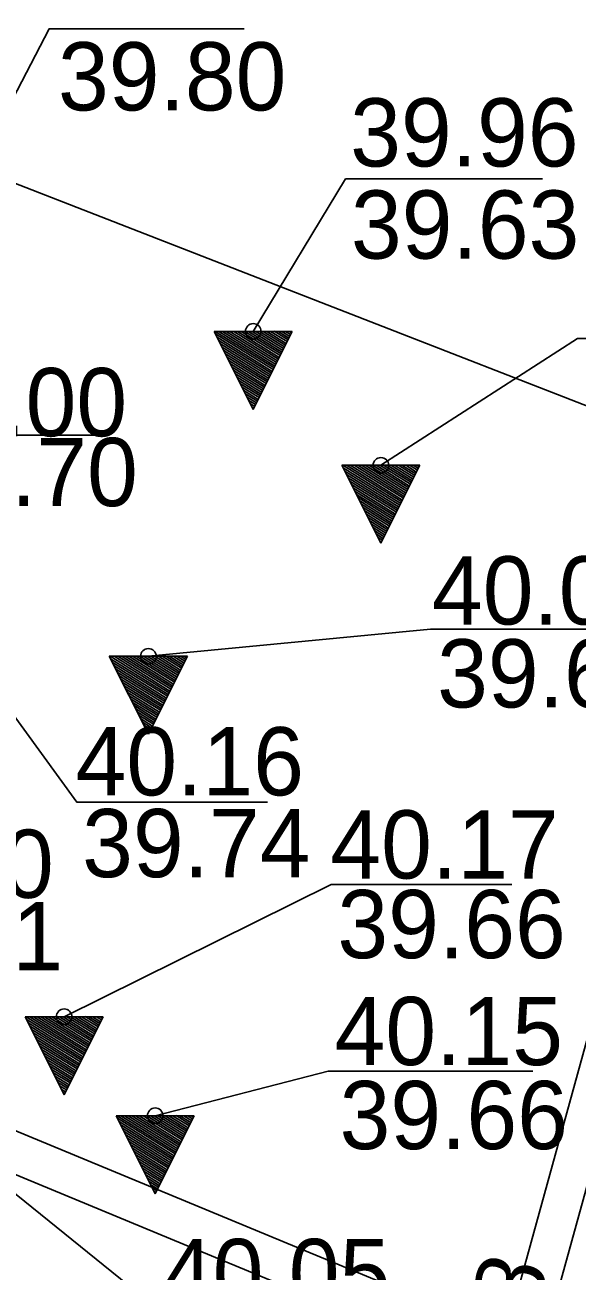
# Model space of a CAD drawing. Extents: x 642909.5 to 642985.5, y 6455634 to 6455689.4.
# Drawn here: x 642940.08 to 642942.91, y 6455665.78 to 6455672.17 of the extents above; entities that cross this region are included whole.
import ezdxf

# ---------------------------------------------------------------- set-up
doc = ezdxf.new("R2010")
doc.units = 0
for name, color, linetype in [('ABIJOONIS', 7, 'Continuous'), ('AED', 7, 'Continuous'), ('HALJASTUS', 7, 'Continuous'), ('KORGUS', 7, 'Continuous'), ('PIIR', 7, 'Continuous'), ('RAJATIS', 7, 'Continuous'), ('VEEKOGU', 7, 'Continuous')]:
    doc.layers.add(name, color=color, linetype=linetype)

msp = doc.modelspace()

# ---------------------------------------------------------------- linework, layer by layer
at = {"layer": 'ABIJOONIS'}
for points in [[(642941.207, 6455672.1525), (642940.2069, 6455672.1525), (642939.458, 6455670.713)], [(642942.7359, 6455671.3825), (642941.7266, 6455671.3825), (642941.253, 6455670.6)], [(642943.8938, 6455670.5642), (642942.9159, 6455670.5642), (642941.908, 6455669.913)], [(642940.4667, 6455670.0669), (642939.4313, 6455670.0669), (642938.752, 6455669.769)], [(642941.3258, 6455668.1855), (642940.3479, 6455668.1855), (642939.607, 6455669.203)], [(642943.2239, 6455669.0724), (642942.1626, 6455669.0724), (642940.715, 6455668.933)], [(642942.5801, 6455667.7624), (642941.6523, 6455667.7624), (642940.283, 6455667.084)], [(642942.6877, 6455666.805), (642941.6375, 6455666.805), (642940.75, 6455666.576)], [(642941.8365, 6455665.5441), (642940.8123, 6455665.5441), (642939.875, 6455666.302)]]:
    msp.add_lwpolyline(points, dxfattribs=at)
at = {"layer": 'AED'}
msp.add_line((642951.9699, 6455661.3334), (642923.6188, 6455673.0676), dxfattribs=at)
at = {"layer": 'HALJASTUS'}
msp.add_lwpolyline([(642937.1794, 6455651.9169), (642938.1674, 6455653.924), (642939.5194, 6455656.0357), (642940.676, 6455657.3194), (642941.9311, 6455659.182), (642942.5551, 6455661.753), (642942.7817, 6455663.0382), (642942.3067, 6455664.582), (642943.3419, 6455668.3334), (642944.3051, 6455671.115), (642945.5898, 6455673.2083), (642946.838, 6455675.85), (642946.3895, 6455676.2685), (642944.0709, 6455677.7702)], dxfattribs=at)
at = {"layer": 'KORGUS'}
for centre in [(642941.253, 6455670.6), (642941.908, 6455669.913), (642940.715, 6455668.933), (642940.283, 6455667.084), (642940.75, 6455666.576)]:
    msp.add_circle(centre, 0.04, dxfattribs=at)
at = {"layer": 'PIIR'}
msp.add_lwpolyline([(642917.5843, 6455680.4749), (642933.51, 6455673.9), (642961.4246, 6455663.0282)], dxfattribs=at)
at = {"layer": 'RAJATIS'}
msp.add_lwpolyline([(642951.8474, 6455661.6017), (642923.9206, 6455673.1785), (642920.2909, 6455664.4503), (642934.3446, 6455658.629), (642948.2482, 6455652.9415), (642951.8474, 6455661.6017)], dxfattribs=at)
at = {"layer": 'VEEKOGU'}
for p, q in [((642941.0527, 6455670.6001), (642941.4531, 6455670.6001)), ((642941.253, 6455670.1999), (642941.0527, 6455670.6001)), ((642941.0579, 6455670.6001), (642941.3595, 6455670.4128)), ((642941.059, 6455670.5877), (642941.355, 6455670.4039)), ((642941.0675, 6455670.5706), (642941.3505, 6455670.3949)), ((642941.0769, 6455670.6001), (642941.3639, 6455670.4218)), ((642941.0958, 6455670.6001), (642941.3684, 6455670.4308)), ((642941.1148, 6455670.6001), (642941.3729, 6455670.4398)), ((642941.1337, 6455670.6001), (642941.3774, 6455670.4488)), ((642941.1527, 6455670.6001), (642941.3819, 6455670.4578)), ((642941.1716, 6455670.6001), (642941.3864, 6455670.4667)), ((642941.1906, 6455670.6001), (642941.3909, 6455670.4757)), ((642941.2096, 6455670.6001), (642941.3954, 6455670.4847)), ((642941.2285, 6455670.6001), (642941.3999, 6455670.4937)), ((642941.2475, 6455670.6001), (642941.4044, 6455670.5027)), ((642941.4531, 6455670.6001), (642941.253, 6455670.1999)), ((642941.2664, 6455670.6001), (642941.4089, 6455670.5116)), ((642941.2854, 6455670.6001), (642941.4133, 6455670.5206)), ((642941.3043, 6455670.6001), (642941.4178, 6455670.5296)), ((642941.3233, 6455670.6001), (642941.4223, 6455670.5386)), ((642941.3422, 6455670.6001), (642941.4268, 6455670.5476)), ((642941.3605, 6455670.6005), (642941.4313, 6455670.5566)), ((642941.3802, 6455670.6001), (642941.4358, 6455670.5655)), ((642941.3991, 6455670.6001), (642941.4403, 6455670.5745)), ((642941.4181, 6455670.6001), (642941.4448, 6455670.5835)), ((642941.437, 6455670.6001), (642941.4493, 6455670.5925)), ((642941.0761, 6455670.5535), (642941.346, 6455670.3859)), ((642941.0846, 6455670.5364), (642941.3415, 6455670.3769)), ((642941.0932, 6455670.5194), (642941.337, 6455670.3679)), ((642941.1017, 6455670.5023), (642941.3325, 6455670.359)), ((642941.1102, 6455670.4852), (642941.328, 6455670.35)), ((642941.1188, 6455670.4681), (642941.3235, 6455670.341)), ((642941.1273, 6455670.451), (642941.319, 6455670.332)), ((642941.1359, 6455670.434), (642941.3145, 6455670.323)), ((642941.1444, 6455670.4169), (642941.31, 6455670.314)), ((642941.153, 6455670.3998), (642941.3056, 6455670.3051)), ((642941.1615, 6455670.3827), (642941.3011, 6455670.2961)), ((642941.1701, 6455670.3656), (642941.2966, 6455670.2871)), ((642941.1786, 6455670.3486), (642941.2921, 6455670.2781)), ((642941.1872, 6455670.3315), (642941.2876, 6455670.2691)), ((642941.1957, 6455670.3144), (642941.2831, 6455670.2601)), ((642941.2043, 6455670.2973), (642941.2786, 6455670.2512)), ((642941.2128, 6455670.2803), (642941.2741, 6455670.2422)), ((642941.2214, 6455670.2632), (642941.2696, 6455670.2332)), ((642941.2299, 6455670.2461), (642941.2651, 6455670.2242)), ((642941.2385, 6455670.229), (642941.2606, 6455670.2152)), ((642941.247, 6455670.2119), (642941.2562, 6455670.2063)), ((642941.7077, 6455669.9131), (642942.1081, 6455669.9131)), ((642941.908, 6455669.5129), (642941.7077, 6455669.9131)), ((642941.7129, 6455669.9131), (642942.0145, 6455669.7258)), ((642941.714, 6455669.9007), (642942.01, 6455669.7169)), ((642941.7225, 6455669.8836), (642942.0055, 6455669.7079)), ((642941.7311, 6455669.8665), (642942.001, 6455669.6989)), ((642941.7319, 6455669.9131), (642942.0189, 6455669.7348)), ((642941.7508, 6455669.9131), (642942.0234, 6455669.7438)), ((642941.7698, 6455669.9131), (642942.0279, 6455669.7528)), ((642941.7887, 6455669.9131), (642942.0324, 6455669.7618)), ((642941.8077, 6455669.9131), (642942.0369, 6455669.7708)), ((642941.8266, 6455669.9131), (642942.0414, 6455669.7797)), ((642941.8456, 6455669.9131), (642942.0459, 6455669.7887)), ((642941.8646, 6455669.9131), (642942.0504, 6455669.7977)), ((642941.8835, 6455669.9131), (642942.0549, 6455669.8067)), ((642941.9025, 6455669.9131), (642942.0594, 6455669.8157)), ((642942.1081, 6455669.9131), (642941.908, 6455669.5129)), ((642941.9214, 6455669.9131), (642942.0639, 6455669.8246)), ((642941.9404, 6455669.9131), (642942.0683, 6455669.8336)), ((642941.9593, 6455669.9131), (642942.0728, 6455669.8426)), ((642941.9783, 6455669.9131), (642942.0773, 6455669.8516)), ((642941.9972, 6455669.9131), (642942.0818, 6455669.8606)), ((642942.0155, 6455669.9135), (642942.0863, 6455669.8696)), ((642942.0352, 6455669.9131), (642942.0908, 6455669.8785)), ((642942.0541, 6455669.9131), (642942.0953, 6455669.8875)), ((642942.0731, 6455669.9131), (642942.0998, 6455669.8965)), ((642942.092, 6455669.9131), (642942.1043, 6455669.9055)), ((642941.7396, 6455669.8494), (642941.9965, 6455669.6899)), ((642941.7482, 6455669.8324), (642941.992, 6455669.6809)), ((642941.7567, 6455669.8153), (642941.9875, 6455669.672)), ((642941.7652, 6455669.7982), (642941.983, 6455669.663)), ((642941.7738, 6455669.7811), (642941.9785, 6455669.654)), ((642941.7823, 6455669.764), (642941.974, 6455669.645)), ((642941.7909, 6455669.747), (642941.9695, 6455669.636)), ((642941.7994, 6455669.7299), (642941.965, 6455669.627)), ((642941.808, 6455669.7128), (642941.9606, 6455669.6181)), ((642941.8165, 6455669.6957), (642941.9561, 6455669.6091)), ((642941.8251, 6455669.6786), (642941.9516, 6455669.6001)), ((642941.8336, 6455669.6616), (642941.9471, 6455669.5911)), ((642941.8422, 6455669.6445), (642941.9426, 6455669.5821)), ((642941.8507, 6455669.6274), (642941.9381, 6455669.5731)), ((642941.8593, 6455669.6103), (642941.9336, 6455669.5642)), ((642941.8678, 6455669.5933), (642941.9291, 6455669.5552)), ((642941.8764, 6455669.5762), (642941.9246, 6455669.5462)), ((642941.8849, 6455669.5591), (642941.9201, 6455669.5372)), ((642941.8935, 6455669.542), (642941.9156, 6455669.5282)), ((642941.902, 6455669.5249), (642941.9112, 6455669.5193)), ((642940.5147, 6455668.9331), (642940.9151, 6455668.9331)), ((642940.715, 6455668.5329), (642940.5147, 6455668.9331)), ((642940.5199, 6455668.9331), (642940.8215, 6455668.7458)), ((642940.521, 6455668.9207), (642940.817, 6455668.7369)), ((642940.5295, 6455668.9036), (642940.8125, 6455668.7279)), ((642940.5389, 6455668.9331), (642940.8259, 6455668.7548)), ((642940.5578, 6455668.9331), (642940.8304, 6455668.7638)), ((642940.5768, 6455668.9331), (642940.8349, 6455668.7728)), ((642940.5957, 6455668.9331), (642940.8394, 6455668.7818)), ((642940.6147, 6455668.9331), (642940.8439, 6455668.7908)), ((642940.6336, 6455668.9331), (642940.8484, 6455668.7997)), ((642940.6526, 6455668.9331), (642940.8529, 6455668.8087)), ((642940.6716, 6455668.9331), (642940.8574, 6455668.8177)), ((642940.6905, 6455668.9331), (642940.8619, 6455668.8267)), ((642940.7095, 6455668.9331), (642940.8664, 6455668.8357)), ((642940.9151, 6455668.9331), (642940.715, 6455668.5329)), ((642940.7284, 6455668.9331), (642940.8709, 6455668.8446)), ((642940.7474, 6455668.9331), (642940.8753, 6455668.8536)), ((642940.7663, 6455668.9331), (642940.8798, 6455668.8626)), ((642940.7853, 6455668.9331), (642940.8843, 6455668.8716)), ((642940.8042, 6455668.9331), (642940.8888, 6455668.8806)), ((642940.8225, 6455668.9335), (642940.8933, 6455668.8896)), ((642940.8422, 6455668.9331), (642940.8978, 6455668.8985)), ((642940.8611, 6455668.9331), (642940.9023, 6455668.9075)), ((642940.8801, 6455668.9331), (642940.9068, 6455668.9165)), ((642940.899, 6455668.9331), (642940.9113, 6455668.9255)), ((642940.5381, 6455668.8865), (642940.808, 6455668.7189)), ((642940.5466, 6455668.8694), (642940.8035, 6455668.7099)), ((642940.5552, 6455668.8524), (642940.799, 6455668.7009)), ((642940.5637, 6455668.8353), (642940.7945, 6455668.692)), ((642940.5722, 6455668.8182), (642940.79, 6455668.683)), ((642940.5808, 6455668.8011), (642940.7855, 6455668.674)), ((642940.5893, 6455668.784), (642940.781, 6455668.665)), ((642940.5979, 6455668.767), (642940.7765, 6455668.656)), ((642940.6064, 6455668.7499), (642940.772, 6455668.647)), ((642940.615, 6455668.7328), (642940.7676, 6455668.6381)), ((642940.6235, 6455668.7157), (642940.7631, 6455668.6291)), ((642940.6321, 6455668.6986), (642940.7586, 6455668.6201)), ((642940.6406, 6455668.6816), (642940.7541, 6455668.6111)), ((642940.6492, 6455668.6645), (642940.7496, 6455668.6021)), ((642940.6577, 6455668.6474), (642940.7451, 6455668.5931)), ((642940.6663, 6455668.6303), (642940.7406, 6455668.5842)), ((642940.6748, 6455668.6133), (642940.7361, 6455668.5752)), ((642940.6834, 6455668.5962), (642940.7316, 6455668.5662)), ((642940.6919, 6455668.5791), (642940.7271, 6455668.5572)), ((642940.7005, 6455668.562), (642940.7226, 6455668.5482)), ((642940.709, 6455668.5449), (642940.7182, 6455668.5393)), ((642940.0827, 6455667.0841), (642940.4831, 6455667.0841)), ((642940.283, 6455666.6839), (642940.0827, 6455667.0841)), ((642940.0879, 6455667.0841), (642940.3895, 6455666.8968)), ((642940.089, 6455667.0717), (642940.385, 6455666.8879)), ((642940.0975, 6455667.0546), (642940.3805, 6455666.8789)), ((642940.1069, 6455667.0841), (642940.3939, 6455666.9058)), ((642940.1258, 6455667.0841), (642940.3984, 6455666.9148)), ((642940.1448, 6455667.0841), (642940.4029, 6455666.9238)), ((642940.1637, 6455667.0841), (642940.4074, 6455666.9328)), ((642940.1827, 6455667.0841), (642940.4119, 6455666.9418)), ((642940.2016, 6455667.0841), (642940.4164, 6455666.9507)), ((642940.2206, 6455667.0841), (642940.4209, 6455666.9597)), ((642940.2396, 6455667.0841), (642940.4254, 6455666.9687)), ((642940.2585, 6455667.0841), (642940.4299, 6455666.9777)), ((642940.2775, 6455667.0841), (642940.4344, 6455666.9867)), ((642940.4831, 6455667.0841), (642940.283, 6455666.6839)), ((642940.2964, 6455667.0841), (642940.4389, 6455666.9956)), ((642940.3154, 6455667.0841), (642940.4433, 6455667.0046)), ((642940.3343, 6455667.0841), (642940.4478, 6455667.0136)), ((642940.3533, 6455667.0841), (642940.4523, 6455667.0226)), ((642940.3722, 6455667.0841), (642940.4568, 6455667.0316)), ((642940.3905, 6455667.0845), (642940.4613, 6455667.0406)), ((642940.4102, 6455667.0841), (642940.4658, 6455667.0495)), ((642940.4291, 6455667.0841), (642940.4703, 6455667.0585)), ((642940.4481, 6455667.0841), (642940.4748, 6455667.0675)), ((642940.467, 6455667.0841), (642940.4793, 6455667.0765)), ((642940.1061, 6455667.0375), (642940.376, 6455666.8699)), ((642940.1146, 6455667.0204), (642940.3715, 6455666.8609)), ((642940.1232, 6455667.0034), (642940.367, 6455666.8519)), ((642940.1317, 6455666.9863), (642940.3625, 6455666.843)), ((642940.1402, 6455666.9692), (642940.358, 6455666.834)), ((642940.1488, 6455666.9521), (642940.3535, 6455666.825)), ((642940.1573, 6455666.935), (642940.349, 6455666.816)), ((642940.1659, 6455666.918), (642940.3445, 6455666.807)), ((642940.1744, 6455666.9009), (642940.34, 6455666.798)), ((642940.183, 6455666.8838), (642940.3356, 6455666.7891)), ((642940.1915, 6455666.8667), (642940.3311, 6455666.7801)), ((642940.2001, 6455666.8496), (642940.3266, 6455666.7711)), ((642940.2086, 6455666.8326), (642940.3221, 6455666.7621)), ((642940.2172, 6455666.8155), (642940.3176, 6455666.7531)), ((642940.2257, 6455666.7984), (642940.3131, 6455666.7441)), ((642940.2343, 6455666.7813), (642940.3086, 6455666.7352)), ((642940.2428, 6455666.7643), (642940.3041, 6455666.7262)), ((642940.2514, 6455666.7472), (642940.2996, 6455666.7172)), ((642940.2599, 6455666.7301), (642940.2951, 6455666.7082)), ((642940.2685, 6455666.713), (642940.2906, 6455666.6992)), ((642940.277, 6455666.6959), (642940.2862, 6455666.6903)), ((642940.5497, 6455666.5761), (642940.9501, 6455666.5761)), ((642940.75, 6455666.1759), (642940.5497, 6455666.5761)), ((642940.5549, 6455666.5761), (642940.8565, 6455666.3888)), ((642940.556, 6455666.5637), (642940.852, 6455666.3799)), ((642940.5645, 6455666.5466), (642940.8475, 6455666.3709)), ((642940.5739, 6455666.5761), (642940.8609, 6455666.3978)), ((642940.5928, 6455666.5761), (642940.8654, 6455666.4068)), ((642940.6118, 6455666.5761), (642940.8699, 6455666.4158)), ((642940.6307, 6455666.5761), (642940.8744, 6455666.4248)), ((642940.6497, 6455666.5761), (642940.8789, 6455666.4338)), ((642940.6686, 6455666.5761), (642940.8834, 6455666.4427)), ((642940.6876, 6455666.5761), (642940.8879, 6455666.4517)), ((642940.7066, 6455666.5761), (642940.8924, 6455666.4607)), ((642940.7255, 6455666.5761), (642940.8969, 6455666.4697)), ((642940.7445, 6455666.5761), (642940.9014, 6455666.4787)), ((642940.9501, 6455666.5761), (642940.75, 6455666.1759)), ((642940.7634, 6455666.5761), (642940.9059, 6455666.4876)), ((642940.7824, 6455666.5761), (642940.9103, 6455666.4966)), ((642940.8013, 6455666.5761), (642940.9148, 6455666.5056)), ((642940.8203, 6455666.5761), (642940.9193, 6455666.5146)), ((642940.8392, 6455666.5761), (642940.9238, 6455666.5236)), ((642940.8575, 6455666.5765), (642940.9283, 6455666.5326)), ((642940.8772, 6455666.5761), (642940.9328, 6455666.5415)), ((642940.8961, 6455666.5761), (642940.9373, 6455666.5505)), ((642940.9151, 6455666.5761), (642940.9418, 6455666.5595)), ((642940.934, 6455666.5761), (642940.9463, 6455666.5685)), ((642940.5731, 6455666.5295), (642940.843, 6455666.3619)), ((642940.5816, 6455666.5124), (642940.8385, 6455666.3529)), ((642940.5902, 6455666.4954), (642940.834, 6455666.3439)), ((642940.5987, 6455666.4783), (642940.8295, 6455666.335)), ((642940.6072, 6455666.4612), (642940.825, 6455666.326)), ((642940.6158, 6455666.4441), (642940.8205, 6455666.317)), ((642940.6243, 6455666.427), (642940.816, 6455666.308)), ((642940.6329, 6455666.41), (642940.8115, 6455666.299)), ((642940.6414, 6455666.3929), (642940.807, 6455666.29)), ((642940.65, 6455666.3758), (642940.8026, 6455666.2811)), ((642940.6585, 6455666.3587), (642940.7981, 6455666.2721)), ((642940.6671, 6455666.3416), (642940.7936, 6455666.2631)), ((642940.6756, 6455666.3246), (642940.7891, 6455666.2541)), ((642940.6842, 6455666.3075), (642940.7846, 6455666.2451)), ((642940.6927, 6455666.2904), (642940.7801, 6455666.2361)), ((642940.7013, 6455666.2733), (642940.7756, 6455666.2272)), ((642940.7098, 6455666.2563), (642940.7711, 6455666.2182)), ((642940.7184, 6455666.2392), (642940.7666, 6455666.2092)), ((642940.7269, 6455666.2221), (642940.7621, 6455666.2002)), ((642940.7355, 6455666.205), (642940.7576, 6455666.1912)), ((642940.744, 6455666.1879), (642940.7532, 6455666.1823))]:
    msp.add_line(p, q, dxfattribs=at)
msp.add_lwpolyline([(642947.734, 6455675.014), (642946.625, 6455674.931), (642945.766, 6455673.113), (642944.487, 6455671.029), (642943.533, 6455668.274), (642942.515, 6455664.585), (642942.987, 6455663.051), (642942.751, 6455661.712), (642942.117, 6455659.1), (642940.834, 6455657.196), (642939.679, 6455655.914), (642938.362, 6455653.857), (642938.131, 6455651.389)], dxfattribs=at)

# ---------------------------------------------------------------- texts
at = {"layer": 'KORGUS'}
for s, p in [('39.80', (642940.2516, 6455671.7337)), ('39.96', (642941.7503, 6455671.4461)), ('39.63', (642941.7542, 6455670.9733)), ('40.00', (642939.4348, 6455670.0621)), ('39.70', (642939.4897, 6455669.7035)), ('40.08', (642942.1697, 6455669.0962)), ('39.66', (642942.1962, 6455668.6706)), ('40.16', (642940.3418, 6455668.2196)), ('39.74', (642940.3754, 6455667.7998)), ('40.17', (642941.6486, 6455667.7928)), ('40.10', (642939.0585, 6455667.6936)), ('39.66', (642941.6846, 6455667.3842)), ('39.71', (642939.1061, 6455667.3224)), ('40.15', (642941.6703, 6455666.8357)), ('39.66', (642941.6958, 6455666.4045)), ('40.05', (642940.7847, 6455665.594))]:
    msp.add_text(s, height=0.35, dxfattribs=at).set_placement(p)
msp.add_text('40.08', height=0.35, rotation=74.57286, dxfattribs=at).set_placement((642942.4634, 6455664.6689))

doc.saveas('drawing.dxf')
